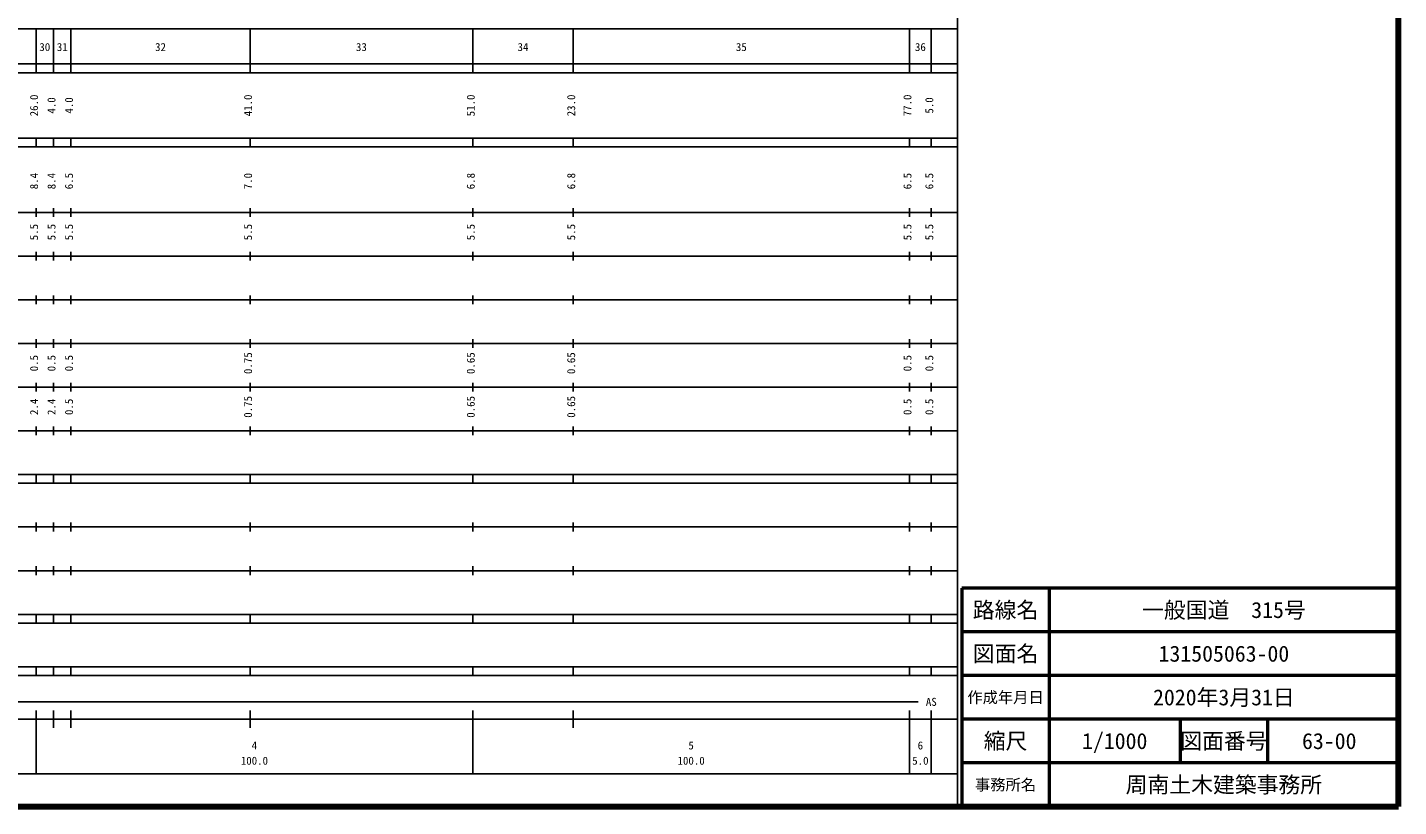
# Model space of a CAD drawing. Units: millimetres on the paper, enlarged 1000 times. Extents: x 40000 to 680000, y 20000 to 380000.
# Drawn here: x 366022 to 680000, y 20000 to 198357 of the extents above; entities that cross this region are included whole.
import ezdxf
from ezdxf.enums import TextEntityAlignment as Align

# ---------------------------------------------------------------- set-up
doc = ezdxf.new("R2010")
doc.units = ezdxf.units.MM
doc.header["$LTSCALE"] = 1000
for name, color, linetype, lineweight in [('M-TTL', 2, 'Continuous', 140), ('M-TTL-BAND', 7, 'Continuous', 25), ('M-TTL-FRAM', 2, 'Continuous', 50), ('M-TTL-LINE', 7, 'Continuous', 50)]:
    doc.layers.add(name, color=color, linetype=linetype, lineweight=lineweight)
doc.layers.add('M-TTL-TXT', color=7, linetype='Continuous')
doc.styles.add('ＭＳ ゴシック', font='')
doc.styles.get('ＭＳ ゴシック').set_extended_font_data('MS Gothic')

msp = doc.modelspace()

# ---------------------------------------------------------------- linework, layer by layer
at = {"layer": 'M-TTL'}
for p, q in [((680000, 20000), (680000, 380000)), ((40000, 20000), (680000, 20000))]:
    msp.add_line(p, q, dxfattribs=at)
at = {"layer": 'M-TTL-BAND'}
for p, q in [((579000, 20000), (579000, 370000)), ((68000, 198000), (579000, 198000)), ((368000, 188000), (368000, 198000)), ((372000, 188000), (372000, 198000)), ((376000, 188000), (376000, 198000)), ((417000, 188000), (417000, 198000)), ((468000, 188000), (468000, 198000)), ((491000, 188000), (491000, 198000)), ((568000, 188000), (568000, 198000)), ((573000, 188000), (573000, 198000)), ((40000, 190000), (579000, 190000)), ((40000, 188000), (579000, 188000)), ((40000, 173000), (579000, 173000)), ((368000, 171000), (368000, 173000)), ((372000, 171000), (372000, 173000)), ((376000, 171000), (376000, 173000)), ((417000, 171000), (417000, 173000)), ((468000, 171000), (468000, 173000)), ((491000, 171000), (491000, 173000)), ((568000, 171000), (568000, 173000)), ((573000, 171000), (573000, 173000)), ((40000, 171000), (579000, 171000)), ((368000, 155000), (368000, 157000)), ((372000, 155000), (372000, 157000)), ((376000, 155000), (376000, 157000)), ((417000, 155000), (417000, 157000)), ((468000, 155000), (468000, 157000)), ((491000, 155000), (491000, 157000)), ((568000, 155000), (568000, 157000)), ((573000, 155000), (573000, 157000)), ((40000, 156000), (579000, 156000)), ((46000, 146000), (579000, 146000)), ((368000, 145000), (368000, 147000)), ((372000, 145000), (372000, 147000)), ((376000, 145000), (376000, 147000)), ((417000, 145000), (417000, 147000)), ((468000, 145000), (468000, 147000)), ((491000, 145000), (491000, 147000)), ((568000, 145000), (568000, 147000)), ((573000, 145000), (573000, 147000)), ((52000, 136000), (579000, 136000)), ((368000, 135000), (368000, 137000)), ((372000, 135000), (372000, 137000)), ((376000, 135000), (376000, 137000)), ((417000, 135000), (417000, 137000)), ((468000, 135000), (468000, 137000)), ((491000, 135000), (491000, 137000)), ((568000, 135000), (568000, 137000)), ((573000, 135000), (573000, 137000)), ((46000, 126000), (579000, 126000)), ((368000, 125000), (368000, 127000)), ((372000, 125000), (372000, 127000)), ((376000, 125000), (376000, 127000)), ((417000, 125000), (417000, 127000)), ((468000, 125000), (468000, 127000)), ((491000, 125000), (491000, 127000)), ((568000, 125000), (568000, 127000)), ((573000, 125000), (573000, 127000)), ((368000, 115000), (368000, 117000)), ((372000, 115000), (372000, 117000)), ((376000, 115000), (376000, 117000)), ((417000, 115000), (417000, 117000)), ((468000, 115000), (468000, 117000)), ((491000, 115000), (491000, 117000)), ((568000, 115000), (568000, 117000)), ((573000, 115000), (573000, 117000)), ((52000, 116000), (579000, 116000)), ((368000, 105000), (368000, 107000)), ((372000, 105000), (372000, 107000)), ((376000, 105000), (376000, 107000)), ((417000, 105000), (417000, 107000)), ((468000, 105000), (468000, 107000)), ((491000, 105000), (491000, 107000)), ((568000, 105000), (568000, 107000)), ((573000, 105000), (573000, 107000)), ((46000, 106000), (579000, 106000)), ((40000, 96000), (579000, 96000)), ((368000, 94000), (368000, 96000)), ((372000, 94000), (372000, 96000)), ((376000, 94000), (376000, 96000)), ((417000, 94000), (417000, 96000)), ((468000, 94000), (468000, 96000)), ((491000, 94000), (491000, 96000)), ((568000, 94000), (568000, 96000)), ((573000, 94000), (573000, 96000)), ((40000, 94000), (579000, 94000)), ((368000, 83000), (368000, 85000)), ((372000, 83000), (372000, 85000)), ((376000, 83000), (376000, 85000)), ((417000, 83000), (417000, 85000)), ((468000, 83000), (468000, 85000)), ((491000, 83000), (491000, 85000)), ((568000, 83000), (568000, 85000)), ((573000, 83000), (573000, 85000)), ((49000, 84000), (579000, 84000)), ((40000, 74000), (579000, 74000)), ((368000, 73000), (368000, 75000)), ((372000, 73000), (372000, 75000)), ((376000, 73000), (376000, 75000)), ((417000, 73000), (417000, 75000)), ((468000, 73000), (468000, 75000)), ((491000, 73000), (491000, 75000)), ((568000, 73000), (568000, 75000)), ((573000, 73000), (573000, 75000)), ((40000, 64000), (579000, 64000)), ((368000, 62000), (368000, 64000)), ((372000, 62000), (372000, 64000)), ((376000, 62000), (376000, 64000)), ((417000, 62000), (417000, 64000)), ((468000, 62000), (468000, 64000)), ((491000, 62000), (491000, 64000)), ((568000, 62000), (568000, 64000)), ((573000, 62000), (573000, 64000)), ((40000, 62000), (579000, 62000)), ((40000, 52000), (579000, 52000)), ((368000, 50000), (368000, 52000)), ((372000, 50000), (372000, 52000)), ((376000, 50000), (376000, 52000)), ((417000, 50000), (417000, 52000)), ((468000, 50000), (468000, 52000)), ((491000, 50000), (491000, 52000)), ((568000, 50000), (568000, 52000)), ((573000, 50000), (573000, 52000)), ((40000, 50000), (579000, 50000)), ((71000, 44000), (570000, 44000)), ((368000, 27500), (368000, 42000)), ((372000, 38000), (372000, 42000)), ((376000, 38000), (376000, 42000)), ((417000, 38000), (417000, 42000)), ((468000, 27500), (468000, 42000)), ((491000, 38000), (491000, 42000)), ((568000, 27500), (568000, 42000)), ((573000, 27500), (573000, 42000)), ((40000, 40000), (579000, 40000)), ((68000, 27500), (579000, 27500))]:
    msp.add_line(p, q, dxfattribs=at)
at = {"layer": 'M-TTL-FRAM'}
for p, q in [((680000, 70000), (580000, 70000)), ((580000, 70000), (580000, 20000))]:
    msp.add_line(p, q, dxfattribs=at)
at = {"layer": 'M-TTL-LINE'}
for p, q in [((600000, 70000), (600000, 20000)), ((680000, 60000), (580000, 60000)), ((680000, 50000), (580000, 50000)), ((680000, 40000), (580000, 40000)), ((630000, 40000), (630000, 30000)), ((650000, 40000), (650000, 30000)), ((680000, 30000), (580000, 30000))]:
    msp.add_line(p, q, dxfattribs=at)

# ---------------------------------------------------------------- texts
at = {"layer": 'M-TTL-BAND', "style": 'ＭＳ ゴシック'}
for s, p in [('30', (370000, 192405)), ('31', (374000, 192405)), ('32', (396500, 192405)), ('33', (442500, 192405)), ('34', (479500, 192405)), ('35', (529500, 192405)), ('36', (570500, 192405)), ('AS', (573000, 42500)), ('4', (418000, 32523)), ('5', (518000, 32523)), ('6', (570500, 32523)), ('100.0', (418000, 29033)), ('100.0', (518000, 29033)), ('5.0', (570500, 29033))]:
    msp.add_text(s, height=1833, dxfattribs=at).set_placement(p, align=Align.BOTTOM_CENTER)
for s, p in [('26.0', (369000, 180500)), ('4.0', (373000, 180500)), ('4.0', (377000, 180500)), ('41.0', (418000, 180500)), ('51.0', (469000, 180500)), ('23.0', (492000, 180500)), ('77.0', (569000, 180500)), ('5.0', (574000, 180500)), ('8.4', (369000, 163174)), ('8.4', (373000, 163174)), ('6.5', (377000, 163174)), ('7.0', (418000, 163174)), ('6.8', (469000, 163174)), ('6.8', (492000, 163174)), ('6.5', (569000, 163174)), ('6.5', (574000, 163174)), ('5.5', (369000, 151500)), ('5.5', (373000, 151500)), ('5.5', (377000, 151500)), ('5.5', (418000, 151500)), ('5.5', (469000, 151500)), ('5.5', (492000, 151500)), ('5.5', (569000, 151500)), ('5.5', (574000, 151500)), ('0.5', (369000, 121500)), ('0.5', (373000, 121500)), ('0.5', (377000, 121500)), ('0.75', (418000, 121500)), ('0.65', (469000, 121500)), ('0.65', (492000, 121500)), ('0.5', (569000, 121500)), ('0.5', (574000, 121500)), ('2.4', (369000, 111500)), ('2.4', (373000, 111500)), ('0.5', (377000, 111500)), ('0.75', (418000, 111500)), ('0.65', (469000, 111500)), ('0.65', (492000, 111500)), ('0.5', (569000, 111500)), ('0.5', (574000, 111500))]:
    msp.add_text(s, height=1833, rotation=90, dxfattribs=at).set_placement(p, align=Align.BOTTOM_CENTER)
at = {"layer": 'M-TTL-TXT', "style": 'ＭＳ ゴシック'}
for s, height, p in [('路線名', 3666, (590000, 65000)), ('路線名', 3666, (590000, 65000)), ('一般国道\u3000315号', 3666, (640000, 65000)), ('図面名', 3666, (590000, 55000)), ('図面名', 3666, (590000, 55000)), ('131505063-00', 3666, (640000, 55000)), ('2020年3月31日', 3666, (640000, 45000)), ('作成年月日', 2566, (590000, 45000)), ('作成年月日', 2566, (590000, 45000)), ('縮尺', 3666, (590000, 35000)), ('縮尺', 3666, (590000, 35000)), ('1/1000', 3666, (615000, 35000)), ('図面番号', 3666, (640000, 35000)), ('図面番号', 3666, (640000, 35000)), ('63-00', 3666, (664125, 35000)), ('事務所名', 2566, (590000, 25000)), ('事務所名', 2566, (590000, 25000)), ('周南土木建築事務所', 3666, (640000, 25000))]:
    msp.add_text(s, height=height, dxfattribs=at).set_placement(p, align=Align.MIDDLE_CENTER)

doc.saveas('drawing.dxf')
